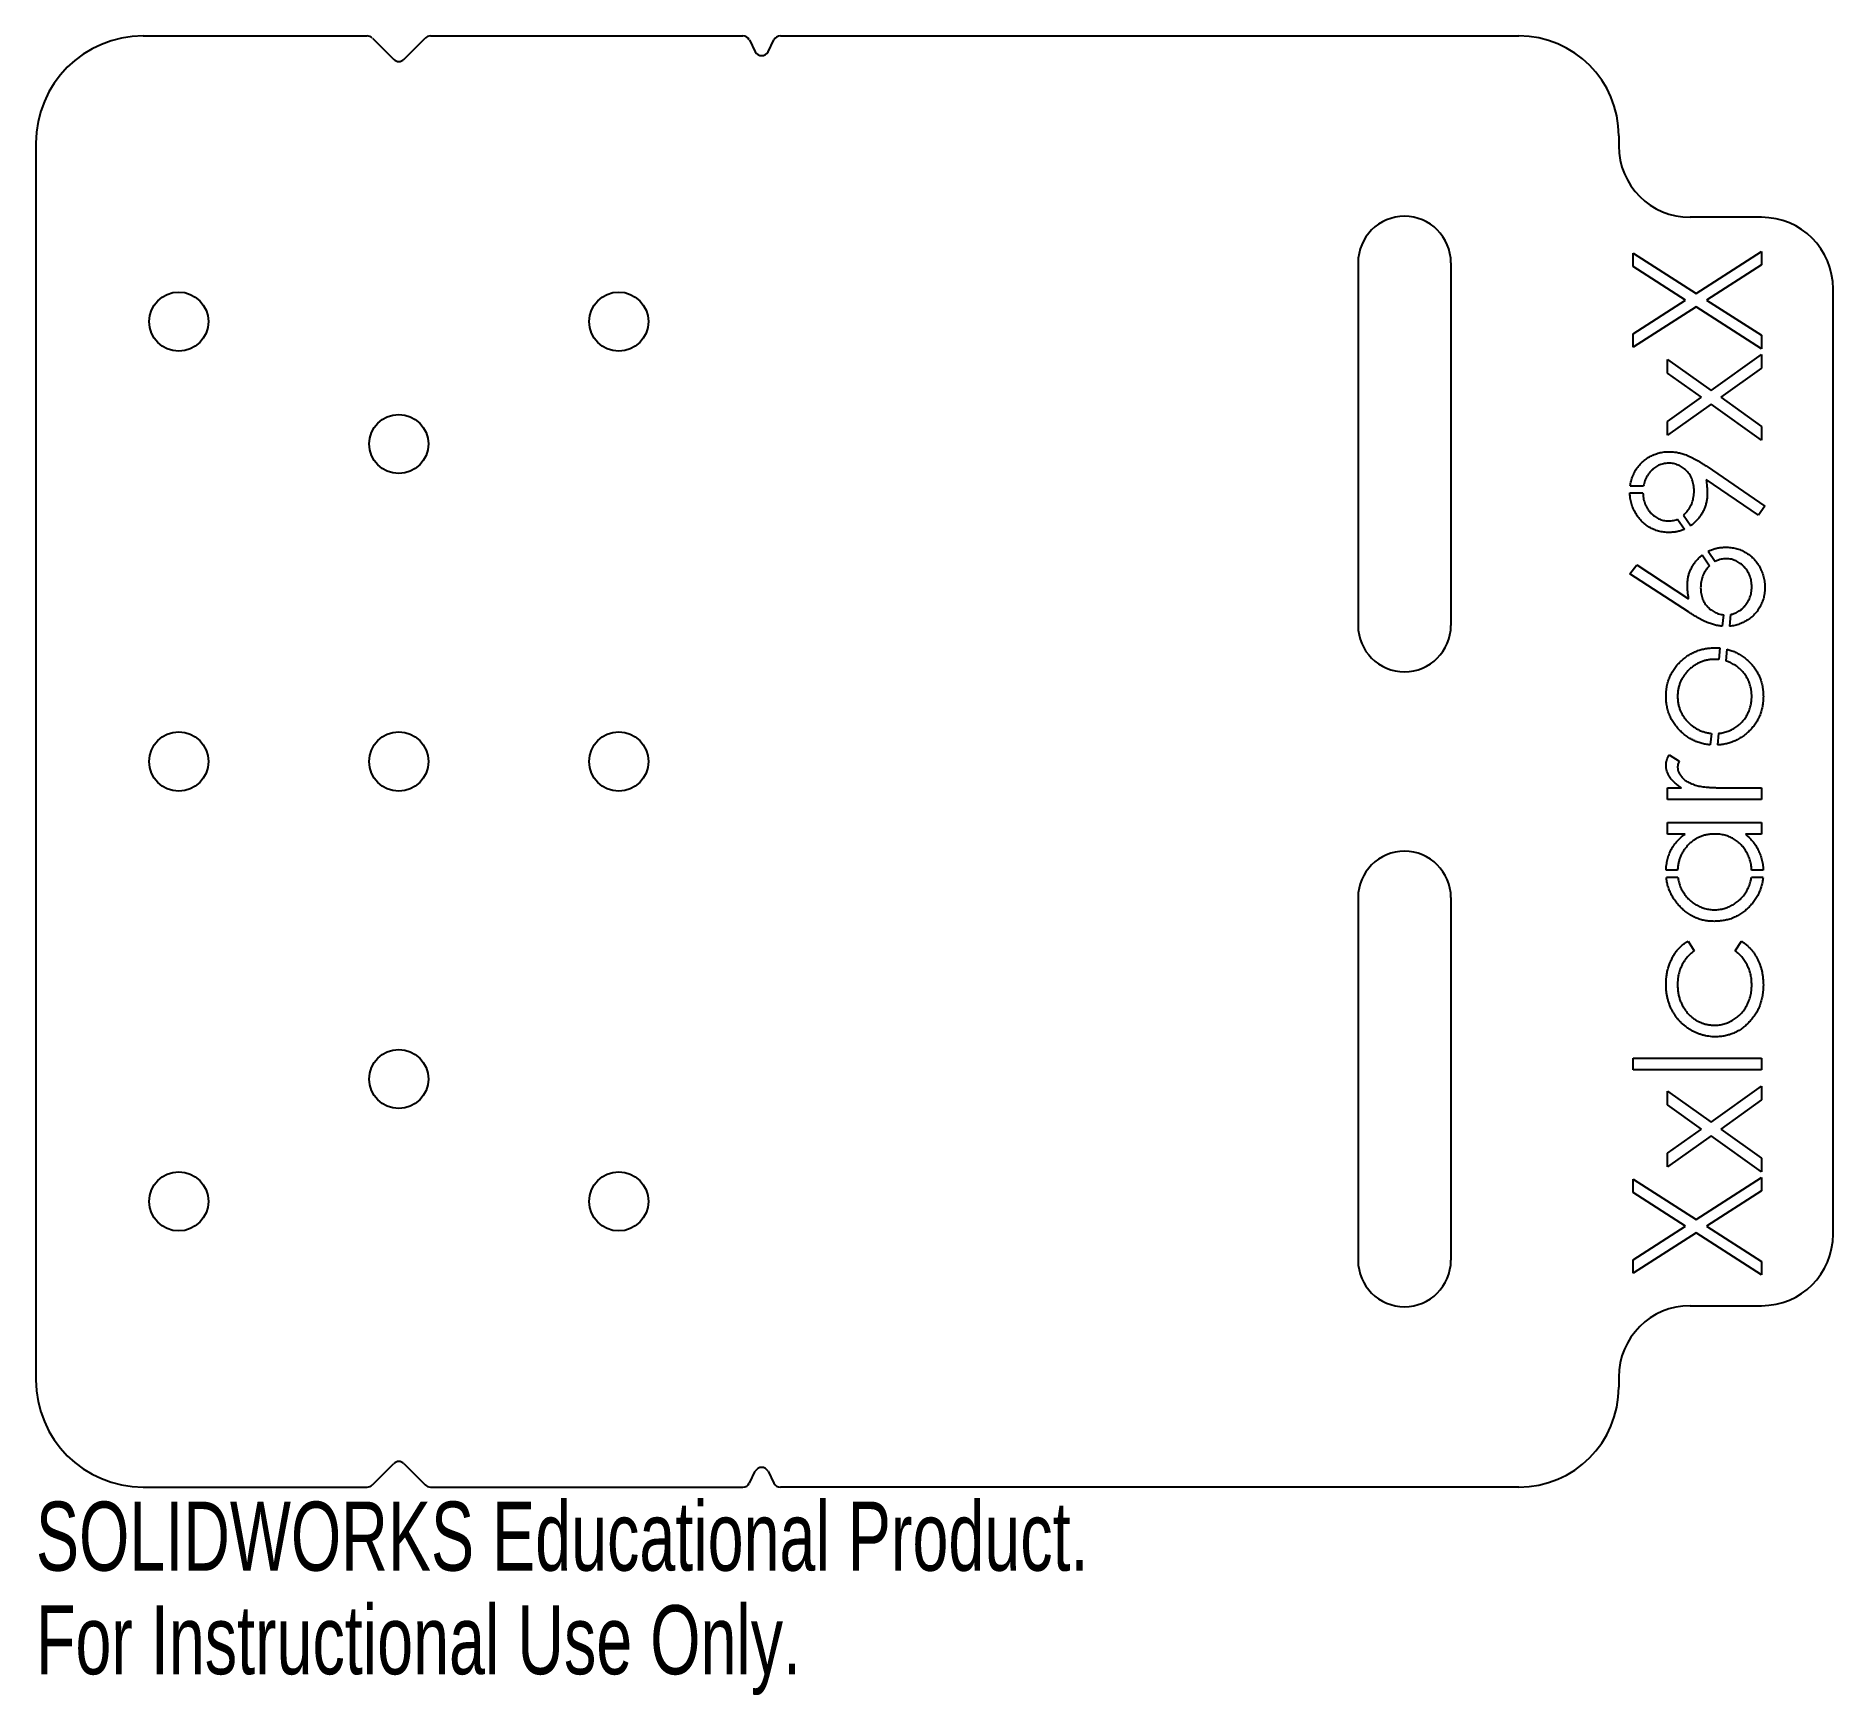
# Model space of a CAD drawing. Header units: millimetres. Extents: x -25 to 100, y -65 to 51.
import ezdxf

# ---------------------------------------------------------------- set-up
doc = ezdxf.new("R2010")
doc.units = ezdxf.units.MM
doc.styles.add('SLDTEXTSTYLE0', font='TXT', dxfattribs={"width": 0.7})

msp = doc.modelspace()

# ---------------------------------------------------------------- linework, layer by layer
at = {"color": 7, "linetype": 'Continuous', "lineweight": 25}
for p, q in [((-17.9, 50.8), (-2.21, 50.8)), ((-1.85, 50.65), (-0.35, 49.15)), ((0.35, 49.15), (1.85, 50.65)), ((2.21, 50.8), (24.09, 50.8)), ((24.54, 50.52), (24.95, 49.69)), ((25.85, 49.69), (26.26, 50.52)), ((26.71, 50.8), (78.4, 50.8)), ((-25.4, 43.3), (-25.4, -43.3)), ((85.4, 43.8), (85.4, 43.1)), ((95.4, 38.1), (90.4, 38.1)), ((86.4, 34.66), (86.4, 35.6)), ((86.4, 35.6), (90.81, 32.77)), ((90.81, 32.77), (95.4, 35.71)), ((95.4, 35.71), (95.4, 34.78)), ((67.15, 34.92), (67.15, 9.53)), ((73.65, 34.92), (73.65, 9.53)), ((90.08, 32.31), (86.4, 34.66)), ((95.4, 34.78), (91.54, 32.31)), ((100.4, -33.1), (100.4, 33.1)), ((86.4, 29.95), (90.08, 32.31)), ((90.81, 31.84), (86.4, 29.02)), ((95.4, 28.9), (90.81, 31.84)), ((91.54, 32.31), (95.4, 29.84)), ((86.4, 29.02), (86.4, 29.95)), ((95.4, 29.84), (95.4, 28.9)), ((88.82, 27.19), (88.82, 28.15)), ((88.82, 28.15), (91.87, 25.98)), ((91.87, 25.98), (95.4, 28.5)), ((95.4, 28.5), (95.4, 27.54)), ((91.2, 25.5), (88.82, 27.19)), ((95.4, 27.54), (92.54, 25.5)), ((88.82, 23.81), (91.2, 25.5)), ((92.54, 25.5), (95.4, 23.46)), ((91.87, 25.02), (88.82, 22.85)), ((95.4, 22.5), (91.87, 25.02)), ((88.82, 22.85), (88.82, 23.81)), ((95.4, 23.46), (95.4, 22.5)), ((91.58, 20.66), (95.63, 17.88)), ((86.2, 19.3), (87.13, 19.3)), ((95.18, 17.24), (91.52, 19.74)), ((86.17, 18.8), (87.09, 18.8)), ((95.63, 17.88), (95.18, 17.24)), ((89.51, 16.97), (90, 16.26)), ((89.93, 17.24), (90.44, 16.51)), ((91.24, 14.46), (91.75, 13.7)), ((91.66, 14.73), (92.15, 14)), ((86.17, 13.15), (86.66, 13.78)), ((90.28, 10.47), (86.17, 13.15)), ((86.66, 13.78), (90.29, 11.4)), ((92.72, 10.28), (92.63, 9.47)), ((93.22, 10.29), (93.14, 9.47)), ((92.48, 7.95), (92.4, 7.14)), ((92.97, 7.86), (92.89, 7.04)), ((91.88, 1.97), (91.79, 1.17)), ((92.38, 1.97), (92.3, 1.16)), ((88.93, 0.46), (89.63, 0.02)), ((88.82, -2.65), (88.82, -1.85)), ((88.82, -1.85), (89.79, -1.85)), ((93.19, -1.85), (95.4, -1.85)), ((95.4, -1.85), (95.4, -2.65)), ((95.4, -2.65), (88.82, -2.65)), ((88.82, -5.08), (88.82, -4.27)), ((88.82, -4.27), (95.4, -4.27)), ((95.4, -4.27), (95.4, -5.08)), ((90.04, -5.08), (88.82, -5.08)), ((95.4, -5.08), (94.26, -5.08)), ((89.52, -7.61), (88.71, -7.61)), ((89.54, -8.11), (88.73, -8.11)), ((95.5, -8.11), (94.68, -8.11)), ((95.51, -7.61), (94.7, -7.61)), ((67.15, -9.53), (67.15, -34.92)), ((73.65, -9.53), (73.65, -34.92)), ((90.25, -12.58), (90.67, -13.25)), ((93.55, -13.25), (94, -12.58)), ((86.4, -21.58), (86.4, -20.77)), ((86.4, -20.77), (95.4, -20.77)), ((95.4, -20.77), (95.4, -21.58)), ((95.4, -21.58), (86.4, -21.58)), ((88.82, -24.04), (88.82, -23.08)), ((88.82, -23.08), (91.87, -25.25)), ((91.87, -25.25), (95.4, -22.73)), ((95.4, -23.69), (92.54, -25.73)), ((95.4, -22.73), (95.4, -23.69)), ((91.2, -25.73), (88.82, -24.04)), ((88.82, -27.42), (91.2, -25.73)), ((91.87, -26.21), (88.82, -28.38)), ((95.4, -28.73), (91.87, -26.21)), ((92.54, -25.73), (95.4, -27.77)), ((88.82, -28.38), (88.82, -27.42)), ((95.4, -27.77), (95.4, -28.73)), ((86.4, -30.18), (86.4, -29.25)), ((86.4, -29.25), (90.81, -32.07)), ((90.08, -32.54), (86.4, -30.18)), ((90.81, -32.07), (95.4, -29.13)), ((95.4, -30.07), (91.54, -32.54)), ((95.4, -29.13), (95.4, -30.07)), ((86.4, -34.89), (90.08, -32.54)), ((91.54, -32.54), (95.4, -35.01)), ((90.81, -33), (86.4, -35.83)), ((95.4, -35.94), (90.81, -33)), ((86.4, -35.83), (86.4, -34.89)), ((95.4, -35.01), (95.4, -35.94)), ((90.4, -38.1), (95.4, -38.1)), ((85.4, -43.1), (85.4, -43.8)), ((-1.85, -50.65), (-0.35, -49.15)), ((0.35, -49.15), (1.85, -50.65)), ((24.54, -50.52), (24.95, -49.69)), ((25.85, -49.69), (26.26, -50.52)), ((-17.9, -50.8), (-2.21, -50.8)), ((2.21, -50.8), (24.09, -50.8)), ((78.4, -50.8), (26.71, -50.8))]:
    msp.add_line(p, q, dxfattribs=at)
for centre in [(-15.4, 30.8), (15.4, 30.8), (0, 22.23), (-15.4, 0), (0, 0), (15.4, 0), (0, -22.23), (-15.4, -30.8), (15.4, -30.8)]:
    msp.add_circle(centre, 2.07, dxfattribs=at)
for centre, radius, start, end in [((-17.9, 43.3), 7.5, 90, 180), ((-2.21, 50.3), 0.5, 45, 90), ((2.21, 50.3), 0.5, 90, 135), ((24.09, 50.3), 0.5, 26.5651, 90), ((26.71, 50.3), 0.5, 90, 153.4349), ((78.4, 43.8), 7, 0, 90), ((0, 49.51), 0.5, 225, 315), ((25.4, 49.92), 0.5, 206.5651, 333.4349), ((90.4, 43.1), 5, 180, 270), ((70.4, 34.92), 3.25, 0, 180), ((95.4, 33.1), 5, 0, 90), ((70.4, 9.53), 3.25, 180, 0), ((70.4, -9.53), 3.25, 0, 180), ((95.4, -33.1), 5, 270, 0), ((70.4, -34.92), 3.25, 180, 0), ((90.4, -43.1), 5, 90, 180), ((-17.9, -43.3), 7.5, 180, 270), ((78.4, -43.8), 7, 270, 0), ((0, -49.51), 0.5, 45, 135), ((25.4, -49.92), 0.5, 26.5651, 153.4349), ((-2.21, -50.3), 0.5, 270, 315), ((2.21, -50.3), 0.5, 225, 270), ((24.09, -50.3), 0.5, 270, 333.4349), ((26.71, -50.3), 0.5, 206.5651, 270)]:
    msp.add_arc(centre, radius, start, end, dxfattribs=at)
for points, knots in [([(86.2, 19.3), (86.21, 19.41), (86.25, 19.64), (86.37, 19.98), (86.52, 20.31), (86.72, 20.62), (86.96, 20.89), (87.24, 21.13), (87.54, 21.33), (87.87, 21.49), (88.22, 21.61), (88.57, 21.68), (88.81, 21.69), (88.93, 21.69)], [0.0909608, 0.0909608, 0.0909608, 0.0909608, 0.1689989, 0.2519366, 0.3356732, 0.4193975, 0.5012517, 0.5836875, 0.6676381, 0.7519252, 0.8346021, 0.9165279, 1, 1, 1, 1]), ([(88.93, 21.69), (89.03, 21.69), (89.22, 21.68), (89.51, 21.64), (89.81, 21.57), (90.06, 21.48), (90.27, 21.4), (90.43, 21.33), (90.6, 21.24), (90.78, 21.15), (90.97, 21.04), (91.17, 20.92), (91.37, 20.79), (91.51, 20.7), (91.58, 20.66)], [0, 0, 0, 0, 0.0983245, 0.1994267, 0.3050089, 0.4155738, 0.4739965, 0.5369943, 0.6032871, 0.6740746, 0.7494054, 0.8282456, 0.9120501, 1, 1, 1, 1]), ([(88.88, 20.88), (88.82, 20.88), (88.7, 20.88), (88.52, 20.85), (88.35, 20.8), (88.19, 20.74), (88.04, 20.66), (87.89, 20.55), (87.75, 20.43), (87.61, 20.3), (87.49, 20.14), (87.38, 19.98), (87.29, 19.82), (87.22, 19.64), (87.17, 19.47), (87.14, 19.35), (87.13, 19.3)], [0, 0, 0, 0, 0.0607444, 0.1197043, 0.1777109, 0.235938, 0.2945234, 0.3541708, 0.4159372, 0.4805056, 0.545425, 0.6090674, 0.672494, 0.7355211, 0.7991635, 0.8532996, 0.8532996, 0.8532996, 0.8532996]), ([(90.67, 18.94), (90.67, 19.02), (90.66, 19.16), (90.64, 19.36), (90.6, 19.55), (90.54, 19.73), (90.47, 19.91), (90.38, 20.07), (90.27, 20.22), (90.15, 20.35), (90.01, 20.48), (89.87, 20.59), (89.72, 20.68), (89.57, 20.75), (89.41, 20.81), (89.24, 20.86), (89.06, 20.88), (88.94, 20.88), (88.88, 20.88)], [0, 0, 0, 0, 0.072733, 0.141586, 0.20842, 0.272536, 0.335721, 0.39806, 0.459749, 0.522481, 0.584266, 0.644845, 0.703814, 0.761444, 0.819981, 0.878484, 0.938248, 1, 1, 1, 1]), ([(89.93, 17.24), (89.96, 17.27), (90.03, 17.34), (90.15, 17.46), (90.27, 17.62), (90.38, 17.78), (90.47, 17.96), (90.54, 18.14), (90.6, 18.33), (90.64, 18.53), (90.66, 18.73), (90.67, 18.87), (90.67, 18.94)], [0.3751896, 0.3751896, 0.3751896, 0.3751896, 0.4105476, 0.4747272, 0.5397577, 0.6041236, 0.6683923, 0.7320428, 0.7966882, 0.8628713, 0.9304442, 1, 1, 1, 1]), ([(91.52, 19.74), (91.54, 19.58), (91.58, 19.27), (91.59, 18.95), (91.59, 18.8)], [0, 0, 0, 0, 0.507993, 1, 1, 1, 1]), ([(88.93, 16.04), (88.8, 16.04), (88.55, 16.05), (88.19, 16.12), (87.85, 16.24), (87.53, 16.4), (87.23, 16.6), (86.97, 16.85), (86.73, 17.13), (86.53, 17.45), (86.37, 17.79), (86.26, 18.15), (86.19, 18.49), (86.18, 18.71), (86.17, 18.8)], [0, 0, 0, 0, 0.0852509, 0.1673303, 0.2481808, 0.3292002, 0.4099461, 0.4906242, 0.5730351, 0.6583084, 0.7442669, 0.8289815, 0.9139364, 0.9767043, 0.9767043, 0.9767043, 0.9767043]), ([(87.09, 18.8), (87.1, 18.75), (87.1, 18.64), (87.12, 18.46), (87.16, 18.27), (87.22, 18.09), (87.29, 17.91), (87.38, 17.74), (87.49, 17.58), (87.61, 17.43), (87.75, 17.3), (87.89, 17.18), (88.04, 17.07), (88.19, 16.99), (88.35, 16.93), (88.52, 16.88), (88.7, 16.85), (88.82, 16.85), (88.88, 16.85)], [0.0206262, 0.0206262, 0.0206262, 0.0206262, 0.0686942, 0.1347776, 0.1994865, 0.2632675, 0.3264319, 0.3899966, 0.4537776, 0.5188385, 0.5835474, 0.6450578, 0.7048351, 0.7635481, 0.821902, 0.880035, 0.9391233, 1, 1, 1, 1]), ([(91.59, 18.8), (91.59, 18.7), (91.59, 18.52), (91.55, 18.24), (91.49, 17.98), (91.4, 17.73), (91.3, 17.49), (91.16, 17.26), (91.01, 17.04), (90.83, 16.84), (90.64, 16.66), (90.5, 16.55), (90.44, 16.51)], [0, 0, 0, 0, 0.0662937, 0.1301287, 0.1928587, 0.2543553, 0.315904, 0.3773311, 0.4401971, 0.5041658, 0.5680231, 0.6236521, 0.6236521, 0.6236521, 0.6236521]), ([(88.88, 16.85), (88.94, 16.85), (89.06, 16.85), (89.24, 16.88), (89.39, 16.92), (89.48, 16.96), (89.51, 16.97)], [0, 0, 0, 0, 0.0595546, 0.1174525, 0.1744843, 0.2112379, 0.2112379, 0.2112379, 0.2112379]), ([(90, 16.26), (89.99, 16.25), (89.9, 16.21), (89.72, 16.15), (89.47, 16.08), (89.2, 16.05), (89.02, 16.04), (88.93, 16.04)], [0.7411443, 0.7411443, 0.7411443, 0.7411443, 0.7510291, 0.8114692, 0.8727528, 0.9353919, 1, 1, 1, 1]), ([(90.21, 12.33), (90.21, 12.42), (90.21, 12.6), (90.25, 12.87), (90.31, 13.12), (90.4, 13.36), (90.51, 13.59), (90.64, 13.82), (90.8, 14.03), (90.97, 14.23), (91.13, 14.37), (91.22, 14.44), (91.24, 14.46)], [0, 0, 0, 0, 0.0652319, 0.128407, 0.1900702, 0.2509474, 0.3115509, 0.3728689, 0.4350307, 0.4990798, 0.5631002, 0.5821869, 0.5821869, 0.5821869, 0.5821869]), ([(91.66, 14.73), (91.72, 14.75), (91.86, 14.82), (92.08, 14.89), (92.33, 14.96), (92.6, 14.99), (92.78, 15), (92.87, 15)], [0.7013047, 0.7013047, 0.7013047, 0.7013047, 0.7476831, 0.8085604, 0.87074, 0.9343399, 1, 1, 1, 1]), ([(92.92, 14.19), (92.86, 14.19), (92.74, 14.19), (92.56, 14.16), (92.39, 14.11), (92.26, 14.06), (92.18, 14.02), (92.15, 14)], [0, 0, 0, 0, 0.0611412, 0.1200003, 0.1782349, 0.2362692, 0.2653985, 0.2653985, 0.2653985, 0.2653985]), ([(92.87, 15), (93, 15), (93.25, 14.99), (93.61, 14.92), (93.95, 14.81), (94.27, 14.65), (94.57, 14.45), (94.84, 14.21), (95.07, 13.93), (95.27, 13.62), (95.43, 13.28), (95.55, 12.93), (95.62, 12.56), (95.63, 12.31), (95.63, 12.19)], [0, 0, 0, 0, 0.0859503, 0.1691298, 0.2504059, 0.3319304, 0.4133485, 0.4941586, 0.5760103, 0.6607478, 0.7457763, 0.830039, 0.9140252, 1, 1, 1, 1]), ([(94.71, 12.23), (94.71, 12.3), (94.7, 12.43), (94.68, 12.62), (94.64, 12.81), (94.58, 12.99), (94.51, 13.16), (94.42, 13.32), (94.31, 13.47), (94.19, 13.62), (94.06, 13.75), (93.91, 13.87), (93.76, 13.97), (93.61, 14.05), (93.45, 14.11), (93.28, 14.16), (93.1, 14.19), (92.98, 14.19), (92.92, 14.19)], [0, 0, 0, 0, 0.067955, 0.133269, 0.197814, 0.260677, 0.323397, 0.386364, 0.449644, 0.514795, 0.579233, 0.641329, 0.701377, 0.760739, 0.819228, 0.878125, 0.938154, 1, 1, 1, 1]), ([(91.75, 13.7), (91.72, 13.67), (91.64, 13.59), (91.53, 13.45), (91.42, 13.29), (91.33, 13.12), (91.26, 12.94), (91.2, 12.76), (91.16, 12.57), (91.14, 12.37), (91.13, 12.23), (91.13, 12.16)], [0.4320385, 0.4320385, 0.4320385, 0.4320385, 0.4806904, 0.5458613, 0.609791, 0.6730076, 0.735826, 0.7998286, 0.8647681, 0.9310839, 1, 1, 1, 1]), ([(90.29, 11.4), (90.27, 11.56), (90.22, 11.86), (90.21, 12.18), (90.21, 12.33)], [0, 0, 0, 0, 0.5126593, 1, 1, 1, 1]), ([(91.13, 12.16), (91.13, 12.09), (91.14, 11.96), (91.16, 11.76), (91.2, 11.58), (91.26, 11.4), (91.33, 11.23), (91.42, 11.07), (91.53, 10.93), (91.65, 10.79), (91.78, 10.67), (91.93, 10.56), (92.08, 10.47), (92.23, 10.4), (92.39, 10.34), (92.56, 10.3), (92.66, 10.29), (92.72, 10.28)], [0, 0, 0, 0, 0.0706035, 0.1379092, 0.2032084, 0.2669951, 0.3290662, 0.390617, 0.4526202, 0.515719, 0.577901, 0.6389084, 0.6983326, 0.7572815, 0.8163828, 0.8762595, 0.9287047, 0.9287047, 0.9287047, 0.9287047]), ([(95.63, 12.19), (95.63, 12.07), (95.62, 11.83), (95.55, 11.47), (95.44, 11.13), (95.28, 10.81), (95.09, 10.51), (94.85, 10.24), (94.58, 10.01), (94.27, 9.82), (93.95, 9.66), (93.61, 9.54), (93.33, 9.49), (93.18, 9.48), (93.14, 9.47)], [0, 0, 0, 0, 0.0843477, 0.1670781, 0.2496046, 0.3329741, 0.4161614, 0.4978114, 0.5806859, 0.6649265, 0.749428, 0.8324844, 0.9156263, 0.9427716, 0.9427716, 0.9427716, 0.9427716]), ([(93.22, 10.29), (93.24, 10.3), (93.32, 10.31), (93.45, 10.35), (93.61, 10.41), (93.77, 10.49), (93.91, 10.59), (94.06, 10.71), (94.19, 10.84), (94.31, 10.99), (94.42, 11.14), (94.51, 11.31), (94.58, 11.48), (94.64, 11.65), (94.68, 11.84), (94.7, 12.03), (94.71, 12.16), (94.71, 12.23)], [0.100971, 0.100971, 0.100971, 0.100971, 0.1218543, 0.1807411, 0.2392202, 0.2982908, 0.3586669, 0.4203631, 0.4847898, 0.5499292, 0.6137026, 0.6766586, 0.7393677, 0.8022197, 0.8667537, 0.9320565, 1, 1, 1, 1]), ([(92.63, 9.47), (92.63, 9.47), (92.52, 9.48), (92.32, 9.51), (92.03, 9.58), (91.78, 9.66), (91.58, 9.74), (91.41, 9.81), (91.24, 9.9), (91.06, 9.99), (90.88, 10.09), (90.68, 10.21), (90.48, 10.33), (90.35, 10.42), (90.28, 10.47)], [0.0903273, 0.0903273, 0.0903273, 0.0903273, 0.0978182, 0.1997261, 0.3052764, 0.4158115, 0.4744722, 0.5372739, 0.6036574, 0.6742989, 0.7498345, 0.8285985, 0.9123778, 1, 1, 1, 1]), ([(89.79, 7.06), (89.87, 7.13), (90.04, 7.27), (90.3, 7.46), (90.58, 7.61), (90.87, 7.74), (91.17, 7.84), (91.48, 7.91), (91.8, 7.95), (92.02, 7.96), (92.13, 7.96)], [0, 0, 0, 0, 0.1281573, 0.2538344, 0.3765056, 0.4985337, 0.6213677, 0.7445647, 0.8706338, 1, 1, 1, 1]), ([(92.13, 7.96), (92.24, 7.96), (92.36, 7.96), (92.47, 7.95), (92.48, 7.95)], [0, 0, 0, 0, 0.06241603, 0.06549717, 0.06549717, 0.06549717, 0.06549717]), ([(92.97, 7.86), (93.02, 7.85), (93.16, 7.81), (93.4, 7.73), (93.7, 7.59), (93.98, 7.43), (94.25, 7.23), (94.5, 7.01), (94.74, 6.77), (94.95, 6.5), (95.12, 6.22), (95.27, 5.92), (95.38, 5.61), (95.46, 5.27), (95.51, 4.92), (95.51, 4.68), (95.52, 4.56)], [0.1592357, 0.1592357, 0.1592357, 0.1592357, 0.1832651, 0.2431724, 0.3028984, 0.3637736, 0.4256053, 0.489659, 0.5537846, 0.6162215, 0.6778545, 0.7395169, 0.8020965, 0.8658658, 0.9315078, 1, 1, 1, 1]), ([(88.71, 4.56), (88.71, 4.68), (88.72, 4.93), (88.77, 5.28), (88.85, 5.62), (88.97, 5.94), (89.13, 6.25), (89.31, 6.54), (89.53, 6.81), (89.7, 6.98), (89.79, 7.06)], [0, 0, 0, 0, 0.131751, 0.258332, 0.382134, 0.503804, 0.624693, 0.746871, 0.871514, 1, 1, 1, 1]), ([(92.13, 7.15), (92.05, 7.15), (91.87, 7.15), (91.61, 7.11), (91.37, 7.05), (91.13, 6.97), (90.9, 6.86), (90.68, 6.72), (90.47, 6.57), (90.28, 6.39), (90.1, 6.19), (89.94, 5.99), (89.81, 5.77), (89.7, 5.55), (89.62, 5.31), (89.56, 5.07), (89.52, 4.82), (89.52, 4.64), (89.52, 4.56)], [0, 0, 0, 0, 0.065186, 0.128276, 0.190274, 0.251358, 0.312756, 0.374782, 0.437959, 0.503038, 0.568117, 0.630943, 0.692363, 0.752969, 0.813638, 0.874353, 0.936572, 1, 1, 1, 1]), ([(94.71, 4.56), (94.7, 4.67), (94.7, 4.9), (94.63, 5.24), (94.53, 5.56), (94.38, 5.86), (94.2, 6.15), (93.98, 6.4), (93.73, 6.62), (93.44, 6.81), (93.16, 6.95), (92.97, 7.02), (92.89, 7.04)], [0, 0, 0, 0, 0.0856057, 0.1689833, 0.2509076, 0.3337081, 0.416005, 0.4976596, 0.5798933, 0.6639023, 0.7484663, 0.8118325, 0.8118325, 0.8118325, 0.8118325]), ([(89.8, 2.06), (89.71, 2.14), (89.54, 2.3), (89.32, 2.58), (89.13, 2.87), (88.97, 3.18), (88.85, 3.5), (88.77, 3.84), (88.72, 4.19), (88.71, 4.44), (88.71, 4.56)], [0, 0, 0, 0, 0.128498, 0.252713, 0.374819, 0.496436, 0.617911, 0.741288, 0.8687, 1, 1, 1, 1]), ([(89.52, 4.56), (89.52, 4.47), (89.52, 4.3), (89.56, 4.04), (89.62, 3.8), (89.7, 3.57), (89.81, 3.34), (89.94, 3.12), (90.1, 2.92), (90.28, 2.72), (90.47, 2.55), (90.68, 2.39), (90.9, 2.26), (91.13, 2.15), (91.37, 2.07), (91.61, 2.01), (91.78, 1.98), (91.87, 1.97), (91.88, 1.97)], [0, 0, 0, 0, 0.0638471, 0.1260459, 0.1871688, 0.2474038, 0.3083857, 0.3697864, 0.4325919, 0.4976499, 0.5624115, 0.6255686, 0.6873446, 0.7487233, 0.8097875, 0.8717652, 0.934835, 0.9367803, 0.9367803, 0.9367803, 0.9367803]), ([(95.52, 4.56), (95.51, 4.44), (95.51, 4.2), (95.46, 3.85), (95.38, 3.51), (95.27, 3.2), (95.12, 2.89), (94.95, 2.61), (94.74, 2.35), (94.5, 2.1), (94.25, 1.88), (93.98, 1.69), (93.7, 1.52), (93.4, 1.39), (93.1, 1.28), (92.78, 1.21), (92.52, 1.17), (92.35, 1.16), (92.3, 1.16)], [0, 0, 0, 0, 0.0687423, 0.1346352, 0.1983242, 0.260825, 0.3227136, 0.3845545, 0.4469129, 0.5109576, 0.5749307, 0.6366845, 0.6974831, 0.7571338, 0.8169657, 0.8768184, 0.9376626, 0.9688739, 0.9688739, 0.9688739, 0.9688739]), ([(92.38, 1.97), (92.41, 1.98), (92.56, 1.99), (92.81, 2.04), (93.14, 2.15), (93.45, 2.3), (93.73, 2.49), (93.98, 2.71), (94.2, 2.97), (94.38, 3.25), (94.53, 3.55), (94.63, 3.88), (94.7, 4.21), (94.7, 4.44), (94.71, 4.56)], [0.0598822, 0.0598822, 0.0598822, 0.0598822, 0.0847327, 0.1681787, 0.2514882, 0.3358407, 0.4198345, 0.5023449, 0.583649, 0.665931, 0.7487165, 0.8310473, 0.9144098, 1, 1, 1, 1]), ([(91.79, 1.17), (91.69, 1.18), (91.48, 1.2), (91.17, 1.27), (90.87, 1.38), (90.58, 1.5), (90.31, 1.66), (90.04, 1.84), (89.88, 1.98), (89.8, 2.06)], [0.1308277, 0.1308277, 0.1308277, 0.1308277, 0.2552438, 0.3786876, 0.5004322, 0.6227047, 0.7462348, 0.871586, 1, 1, 1, 1]), ([(88.71, -0.24), (88.71, -0.19), (88.72, -0.07), (88.76, 0.1), (88.83, 0.28), (88.9, 0.4), (88.93, 0.46)], [0, 0, 0, 0, 0.225278, 0.463523, 0.720324, 1, 1, 1, 1]), ([(89.63, 0.02), (89.62, -0.02), (89.58, -0.09), (89.54, -0.2), (89.52, -0.3), (89.52, -0.37), (89.52, -0.39)], [0, 0, 0, 0, 0.295139, 0.56023, 0.794983, 1, 1, 1, 1]), ([(89.79, -1.85), (89.7, -1.79), (89.53, -1.67), (89.3, -1.48), (89.11, -1.29), (88.96, -1.09), (88.85, -0.88), (88.77, -0.67), (88.72, -0.46), (88.71, -0.31), (88.71, -0.24)], [0, 0, 0, 0, 0.160011, 0.306021, 0.438854, 0.560992, 0.675734, 0.786178, 0.892874, 1, 1, 1, 1]), ([(89.52, -0.39), (89.52, -0.46), (89.53, -0.59), (89.6, -0.79), (89.71, -0.97), (89.83, -1.12), (89.95, -1.24), (90.06, -1.32), (90.17, -1.4), (90.3, -1.47), (90.44, -1.54), (90.6, -1.6), (90.76, -1.65), (90.87, -1.69), (90.93, -1.7)], [0, 0, 0, 0, 0.093777, 0.191278, 0.294662, 0.409747, 0.471345, 0.53582, 0.603222, 0.674199, 0.748603, 0.828338, 0.912068, 1, 1, 1, 1]), ([(90.93, -1.7), (90.98, -1.71), (91.1, -1.74), (91.29, -1.77), (91.52, -1.79), (91.79, -1.81), (92.09, -1.83), (92.42, -1.84), (92.79, -1.85), (93.05, -1.85), (93.19, -1.85)], [0, 0, 0, 0, 0.070855, 0.157726, 0.258598, 0.375889, 0.508164, 0.657032, 0.820176, 1, 1, 1, 1]), ([(88.71, -7.61), (88.71, -7.52), (88.73, -7.3), (88.78, -6.96), (88.88, -6.59), (89.02, -6.24), (89.21, -5.92), (89.44, -5.61), (89.72, -5.33), (89.93, -5.16), (90.04, -5.08)], [0.0417197, 0.0417197, 0.0417197, 0.0417197, 0.129876, 0.2546807, 0.3760547, 0.4953081, 0.6151502, 0.7381209, 0.8656332, 1, 1, 1, 1]), ([(92.13, -5.08), (92.04, -5.08), (91.86, -5.08), (91.59, -5.12), (91.34, -5.18), (91.1, -5.26), (90.87, -5.37), (90.66, -5.5), (90.45, -5.66), (90.26, -5.84), (90.09, -6.04), (89.93, -6.24), (89.8, -6.46), (89.7, -6.7), (89.61, -6.94), (89.56, -7.19), (89.53, -7.42), (89.52, -7.56), (89.52, -7.61)], [0, 0, 0, 0, 0.0656338, 0.1291881, 0.1912187, 0.2519128, 0.3125075, 0.3734944, 0.4351516, 0.4987415, 0.5620952, 0.6241866, 0.6854757, 0.7460968, 0.8076116, 0.8699666, 0.933951, 0.9714723, 0.9714723, 0.9714723, 0.9714723]), ([(94.7, -7.61), (94.7, -7.53), (94.69, -7.34), (94.63, -7.04), (94.52, -6.71), (94.37, -6.39), (94.19, -6.09), (93.97, -5.83), (93.72, -5.6), (93.44, -5.41), (93.14, -5.26), (92.82, -5.15), (92.48, -5.09), (92.25, -5.08), (92.13, -5.08)], [0.0304311, 0.0304311, 0.0304311, 0.0304311, 0.0848229, 0.1687042, 0.2527478, 0.3384562, 0.4233397, 0.505813, 0.586129, 0.6674688, 0.7488519, 0.8304115, 0.9134348, 1, 1, 1, 1]), ([(94.26, -5.08), (94.37, -5.17), (94.57, -5.35), (94.83, -5.64), (95.05, -5.96), (95.22, -6.29), (95.35, -6.64), (95.45, -7), (95.5, -7.32), (95.51, -7.53), (95.51, -7.61)], [0, 0, 0, 0, 0.1342907, 0.2624597, 0.386305, 0.5071928, 0.6273215, 0.7481593, 0.8723775, 0.9496521, 0.9496521, 0.9496521, 0.9496521]), ([(92.09, -11.19), (91.98, -11.19), (91.75, -11.18), (91.42, -11.14), (91.1, -11.06), (90.79, -10.94), (90.5, -10.8), (90.22, -10.63), (89.95, -10.42), (89.7, -10.18), (89.47, -9.93), (89.26, -9.65), (89.09, -9.36), (88.95, -9.06), (88.84, -8.75), (88.76, -8.43), (88.74, -8.21), (88.73, -8.11)], [0, 0, 0, 0, 0.0637745, 0.1260788, 0.1869041, 0.2475739, 0.3080034, 0.3691319, 0.4320332, 0.4967908, 0.5616108, 0.6249139, 0.6867263, 0.7480788, 0.8095823, 0.8716307, 0.9309827, 0.9309827, 0.9309827, 0.9309827]), ([(89.54, -8.11), (89.55, -8.21), (89.6, -8.43), (89.7, -8.75), (89.85, -9.06), (90.04, -9.35), (90.26, -9.61), (90.52, -9.84), (90.8, -10.03), (91.11, -10.19), (91.43, -10.3), (91.77, -10.37), (91.99, -10.38), (92.1, -10.38)], [0.0928021, 0.0928021, 0.0928021, 0.0928021, 0.1696074, 0.2524963, 0.3362721, 0.4197767, 0.5020302, 0.5851025, 0.6698193, 0.7541647, 0.8366448, 0.918003, 1, 1, 1, 1]), ([(95.5, -8.11), (95.5, -8.11), (95.49, -8.22), (95.46, -8.45), (95.38, -8.77), (95.27, -9.08), (95.13, -9.38), (94.96, -9.66), (94.75, -9.94), (94.52, -10.19), (94.27, -10.43), (94, -10.63), (93.71, -10.8), (93.42, -10.95), (93.1, -11.06), (92.78, -11.13), (92.44, -11.18), (92.21, -11.19), (92.09, -11.19)], [0.0641494, 0.0641494, 0.0641494, 0.0641494, 0.06462, 0.1274335, 0.1890041, 0.2499301, 0.3106685, 0.372329, 0.4349391, 0.4995755, 0.5641912, 0.6267352, 0.6881093, 0.7492936, 0.8103305, 0.8719012, 0.9350459, 1, 1, 1, 1]), ([(92.1, -10.38), (92.21, -10.38), (92.44, -10.37), (92.77, -10.3), (93.09, -10.19), (93.4, -10.03), (93.69, -9.83), (93.96, -9.6), (94.18, -9.34), (94.37, -9.05), (94.52, -8.74), (94.62, -8.42), (94.67, -8.21), (94.68, -8.11)], [0, 0, 0, 0, 0.0815962, 0.1628725, 0.2450918, 0.3304224, 0.4161158, 0.4998514, 0.5830133, 0.66713, 0.7512911, 0.8337709, 0.9089237, 0.9089237, 0.9089237, 0.9089237]), ([(88.71, -15.59), (88.71, -15.48), (88.71, -15.27), (88.75, -14.95), (88.81, -14.63), (88.9, -14.33), (89.01, -14.04), (89.13, -13.77), (89.27, -13.52), (89.42, -13.29), (89.6, -13.09), (89.79, -12.9), (90.01, -12.73), (90.17, -12.63), (90.25, -12.58)], [0, 0, 0, 0, 0.0912616, 0.182067, 0.2718882, 0.3620208, 0.4500308, 0.5339342, 0.6133042, 0.6898933, 0.7654314, 0.8414491, 0.9197391, 1, 1, 1, 1]), ([(94, -12.58), (94.06, -12.62), (94.17, -12.7), (94.34, -12.83), (94.49, -12.98), (94.64, -13.13), (94.78, -13.29), (94.9, -13.47), (95.01, -13.65), (95.12, -13.84), (95.21, -14.05), (95.29, -14.25), (95.36, -14.47), (95.42, -14.69), (95.46, -14.92), (95.49, -15.16), (95.51, -15.41), (95.51, -15.57), (95.52, -15.65)], [0, 0, 0, 0, 0.0596334, 0.1190689, 0.1781965, 0.2369566, 0.295932, 0.3558558, 0.4164733, 0.4777416, 0.539903, 0.6025375, 0.6654224, 0.7297653, 0.7948288, 0.8618265, 0.9300109, 1, 1, 1, 1]), ([(90.67, -13.25), (90.58, -13.33), (90.4, -13.47), (90.16, -13.73), (89.96, -14), (89.8, -14.29), (89.67, -14.6), (89.58, -14.93), (89.52, -15.28), (89.52, -15.52), (89.52, -15.65)], [0, 0, 0, 0, 0.1283242, 0.2525845, 0.3735065, 0.4933645, 0.6146086, 0.7384702, 0.8659947, 1, 1, 1, 1]), ([(94.71, -15.64), (94.7, -15.52), (94.7, -15.29), (94.64, -14.95), (94.55, -14.62), (94.43, -14.31), (94.26, -14.02), (94.06, -13.74), (93.83, -13.48), (93.65, -13.33), (93.55, -13.25)], [0, 0, 0, 0, 0.129981, 0.255447, 0.377298, 0.498442, 0.619372, 0.741857, 0.868564, 1, 1, 1, 1]), ([(92.17, -19.27), (92.09, -19.27), (91.93, -19.27), (91.7, -19.24), (91.48, -19.21), (91.26, -19.15), (91.04, -19.08), (90.83, -19), (90.62, -18.9), (90.42, -18.79), (90.22, -18.67), (90.04, -18.53), (89.86, -18.38), (89.7, -18.22), (89.55, -18.05), (89.41, -17.87), (89.28, -17.67), (89.16, -17.47), (89.05, -17.26), (88.96, -17.04), (88.88, -16.81), (88.82, -16.58), (88.77, -16.34), (88.73, -16.09), (88.71, -15.84), (88.71, -15.67), (88.71, -15.59)], [0, 0, 0, 0, 0.041291, 0.082136, 0.122636, 0.162831, 0.203007, 0.243526, 0.284173, 0.32541, 0.366855, 0.407551, 0.448187, 0.488683, 0.529015, 0.569843, 0.61137, 0.653238, 0.695446, 0.737751, 0.780043, 0.822807, 0.865978, 0.909595, 0.954231, 1, 1, 1, 1]), ([(89.52, -15.65), (89.52, -15.75), (89.52, -15.94), (89.56, -16.23), (89.62, -16.5), (89.7, -16.76), (89.81, -17), (89.94, -17.24), (90.09, -17.46), (90.26, -17.66), (90.45, -17.85), (90.66, -18.01), (90.87, -18.15), (91.1, -18.26), (91.33, -18.36), (91.58, -18.41), (91.83, -18.45), (92.01, -18.46), (92.09, -18.46)], [0, 0, 0, 0, 0.069522, 0.136921, 0.201969, 0.265462, 0.328248, 0.390817, 0.45355, 0.517542, 0.580738, 0.641922, 0.701597, 0.760313, 0.818757, 0.877718, 0.938094, 1, 1, 1, 1]), ([(92.09, -18.46), (92.21, -18.46), (92.44, -18.45), (92.78, -18.38), (93.1, -18.26), (93.41, -18.1), (93.7, -17.9), (93.96, -17.66), (94.19, -17.39), (94.37, -17.08), (94.52, -16.75), (94.63, -16.4), (94.7, -16.03), (94.7, -15.77), (94.71, -15.64)], [0, 0, 0, 0, 0.080524, 0.160375, 0.240333, 0.322539, 0.405033, 0.486605, 0.567872, 0.651338, 0.736242, 0.821532, 0.909006, 1, 1, 1, 1]), ([(95.52, -15.65), (95.51, -15.78), (95.51, -16.03), (95.46, -16.4), (95.38, -16.75), (95.28, -17.08), (95.14, -17.4), (94.97, -17.7), (94.77, -17.98), (94.54, -18.24), (94.29, -18.48), (94.03, -18.69), (93.75, -18.87), (93.46, -19.02), (93.16, -19.13), (92.84, -19.21), (92.51, -19.26), (92.28, -19.27), (92.17, -19.27)], [0, 0, 0, 0, 0.069569, 0.136355, 0.201125, 0.264488, 0.327183, 0.389579, 0.452173, 0.515875, 0.579188, 0.640132, 0.69999, 0.75865, 0.817794, 0.876966, 0.937625, 1, 1, 1, 1])]:
    msp.add_open_spline(points, degree=3, knots=knots, dxfattribs=at)
msp.add_open_spline([(92.4, 7.14), (92.31, 7.15), (92.22, 7.15), (92.13, 7.15)], degree=3, dxfattribs=at)

# ---------------------------------------------------------------- texts
at = {"color": 7, "linetype": 'Continuous', "char_height": 4.8336, "attachment_point": 1, "style": 'SLDTEXTSTYLE0'}
for s, insert in [('SOLIDWORKS Educational Product.', (-25.4, -51.82)), ('For Instructional Use Only.', (-25.4, -59.07))]:
    msp.add_mtext(s, dxfattribs=dict(at, insert=insert))

doc.saveas('drawing.dxf')
